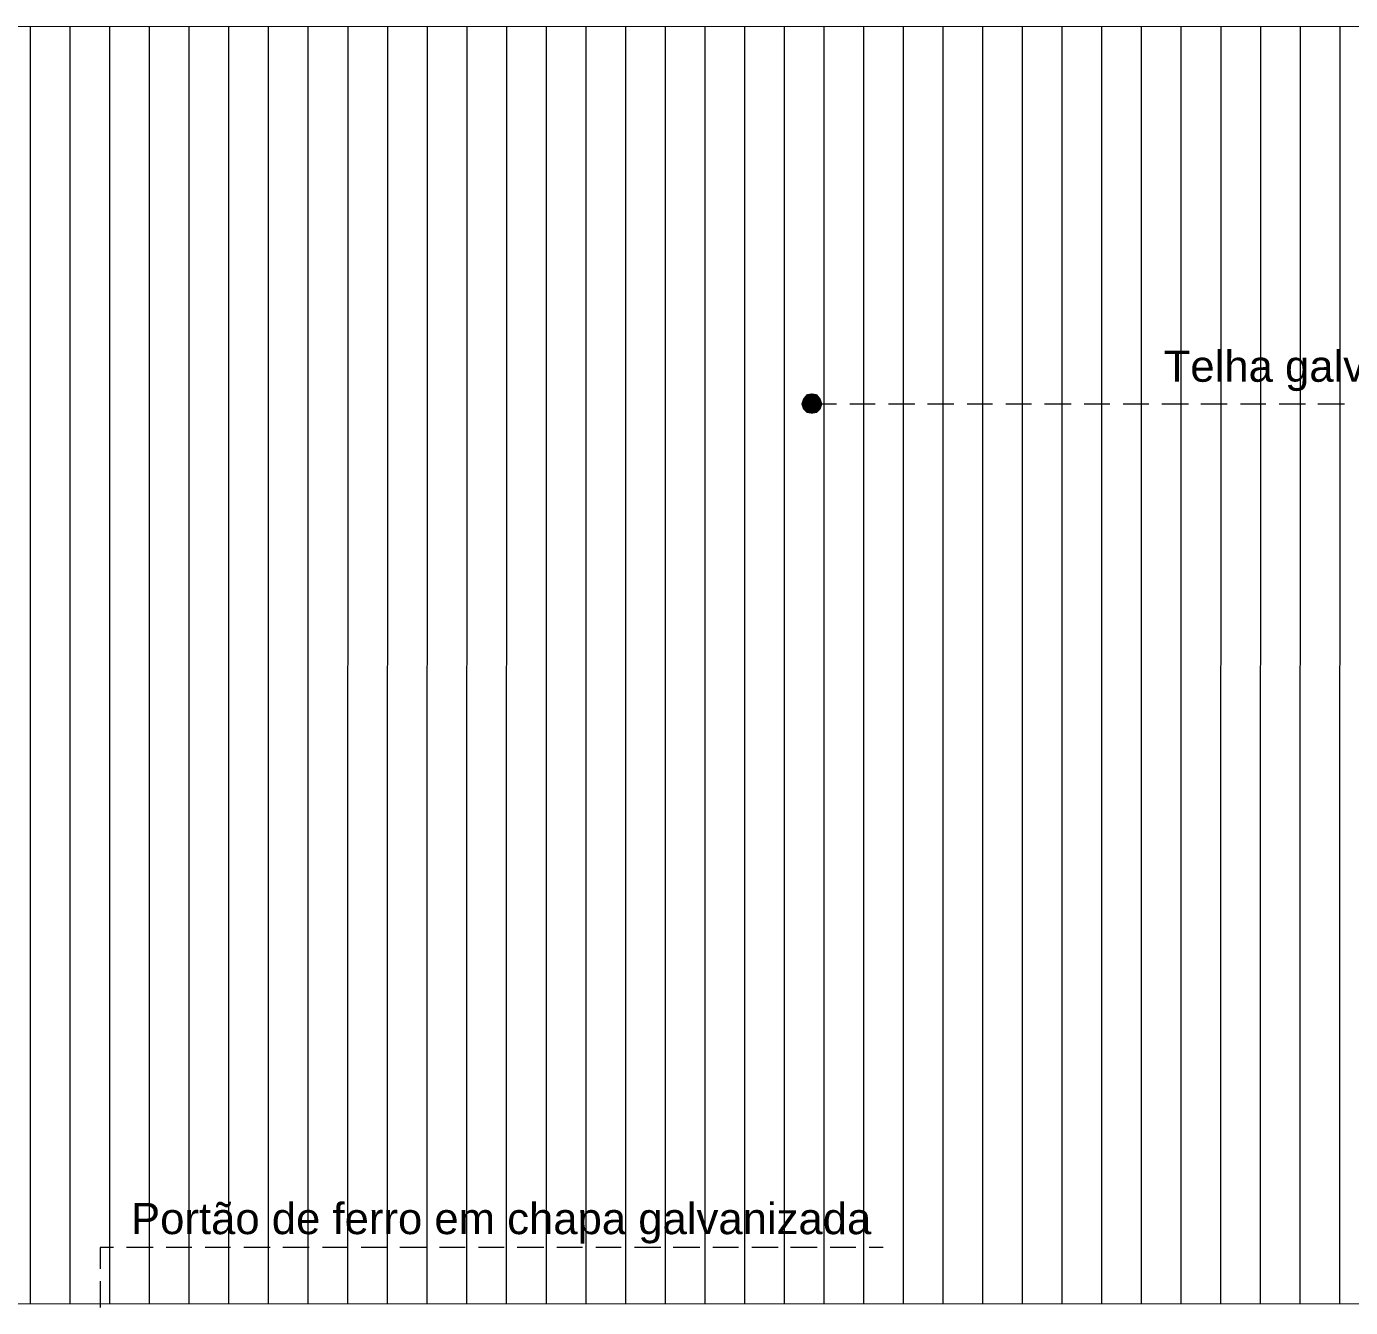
# Model space of a CAD drawing. Extents: x 3377 to 3790, y 1673 to 1846.
# Drawn here: x 3526.69 to 3533.05, y 1765.28 to 1771.43 of the extents above; entities that cross this region are included whole.
import ezdxf

# ---------------------------------------------------------------- set-up
doc = ezdxf.new("R2010")
doc.units = 0
doc.header["$LTSCALE"] = 2
for name, color, linetype, true_color in [('PDF7_0', 7, 'Continuous', 0xc6c6c6), ('PDF7_04-DETALHE', 7, 'Continuous', 0xc6c6c6), ('PDF7_19-COBERTA', 7, 'Continuous', 0xb8b8b8)]:
    doc.layers.add(name, color=color, linetype=linetype, true_color=true_color)
doc.layers.add('PDF7_15-CONT. FACHADA', color=7, linetype='Continuous')
doc.layers.add('PDF7_Text', color=7, linetype='Continuous')
doc.styles.add('PDF Arial', font='arial.ttf')

msp = doc.modelspace()

# ---------------------------------------------------------------- linework, layer by layer
at = {"layer": 'PDF7_0', "color": 7, "transparency": 33554559}
for points in [[(3530.4621, 1769.6153), (3530.4198, 1769.6407), (3530.4114, 1769.6153)], [(3530.4114, 1769.6153), (3530.4198, 1769.5899), (3530.4621, 1769.6153)], [(3530.4368, 1769.6619), (3530.4621, 1769.6153), (3530.4198, 1769.6407)], [(3530.4198, 1769.5899), (3530.4621, 1769.6153), (3530.4367, 1769.573)], [(3530.4621, 1769.6153), (3530.4367, 1769.573), (3530.4621, 1769.5688)], [(3530.4621, 1769.6661), (3530.4368, 1769.6619), (3530.4621, 1769.6153)], [(3530.4621, 1769.6153), (3530.4875, 1769.6619), (3530.4621, 1769.6661)], [(3530.5045, 1769.6407), (3530.4621, 1769.6153), (3530.4875, 1769.6619)], [(3530.5129, 1769.6153), (3530.5045, 1769.6407), (3530.4621, 1769.6153)], [(3530.4621, 1769.5688), (3530.4875, 1769.573), (3530.4621, 1769.6153)], [(3530.4875, 1769.573), (3530.4621, 1769.6153), (3530.5045, 1769.5899)], [(3530.4621, 1769.6153), (3530.5045, 1769.5899), (3530.5129, 1769.6153)]]:
    msp.add_solid(points, dxfattribs=at)
at = {"layer": 'PDF7_04-DETALHE', "color": 7, "lineweight": 0}
for points in [[(3530.5806, 1769.6153), (3530.4621, 1769.6153)], [(3530.7668, 1769.6153), (3530.6441, 1769.6153)], [(3530.9572, 1769.6153), (3530.8303, 1769.6153)], [(3531.1434, 1769.6153), (3531.0165, 1769.6153)], [(3531.3296, 1769.6153), (3531.2069, 1769.6153)], [(3531.5158, 1769.6153), (3531.3931, 1769.6153)], [(3531.7062, 1769.6152), (3531.5793, 1769.6153)], [(3531.8924, 1769.6152), (3531.7697, 1769.6152)], [(3532.0786, 1769.6152), (3531.9559, 1769.6152)], [(3532.269, 1769.6152), (3532.142, 1769.6152)], [(3532.4552, 1769.6152), (3532.3282, 1769.6152)], [(3532.6414, 1769.6152), (3532.5186, 1769.6152)], [(3532.8318, 1769.6152), (3532.7048, 1769.6152)], [(3533.018, 1769.6152), (3532.891, 1769.6152)], [(3527.1105, 1765.566), (3527.0471, 1765.566), (3527.047, 1765.4645)], [(3527.3009, 1765.566), (3527.174, 1765.566)], [(3527.4871, 1765.566), (3527.3644, 1765.566)], [(3527.6733, 1765.566), (3527.5506, 1765.566)], [(3527.8637, 1765.566), (3527.7368, 1765.566)], [(3528.0499, 1765.566), (3527.923, 1765.566)], [(3528.2361, 1765.5659), (3528.1134, 1765.566)], [(3528.4265, 1765.5659), (3528.2996, 1765.5659)], [(3528.6127, 1765.5659), (3528.4858, 1765.5659)], [(3528.7989, 1765.5659), (3528.6762, 1765.5659)], [(3528.9851, 1765.5659), (3528.8624, 1765.5659)], [(3529.1755, 1765.5659), (3529.0486, 1765.5659)], [(3529.3617, 1765.5659), (3529.239, 1765.5659)], [(3529.5479, 1765.5659), (3529.4252, 1765.5659)], [(3529.7383, 1765.5658), (3529.6113, 1765.5659)], [(3529.9245, 1765.5658), (3529.7975, 1765.5658)], [(3530.1107, 1765.5658), (3529.9879, 1765.5658)], [(3530.3011, 1765.5658), (3530.1741, 1765.5658)], [(3530.4873, 1765.5658), (3530.3603, 1765.5658)], [(3530.6734, 1765.5658), (3530.5507, 1765.5658)], [(3530.8046, 1765.5658), (3530.7369, 1765.5658)], [(3527.047, 1765.4052), (3527.047, 1765.2783)]]:
    msp.add_lwpolyline(points, dxfattribs=at)
at = {"layer": 'PDF7_04-DETALHE', "lineweight": 0}
msp.add_lwpolyline([(3540.9263, 1765.2943), (3513.9844, 1765.2961)], dxfattribs=at)
at = {"layer": 'PDF7_15-CONT. FACHADA', "lineweight": 0}
msp.add_lwpolyline([(3541.3287, 1771.4257), (3513.5828, 1771.4275)], dxfattribs=at)
at = {"layer": 'PDF7_19-COBERTA', "lineweight": 0}
for points in [[(3526.7127, 1765.2952), (3526.7132, 1771.4267)], [(3526.9032, 1765.2952), (3526.9036, 1771.4266)], [(3527.0936, 1765.2952), (3527.094, 1771.4266)], [(3527.284, 1765.2952), (3527.2844, 1771.4266)], [(3527.4744, 1765.2952), (3527.4748, 1771.4266)], [(3527.6648, 1765.2952), (3527.6652, 1771.4266)], [(3527.8553, 1765.2952), (3527.8557, 1771.4266)], [(3528.0457, 1765.2951), (3528.0461, 1771.4266)], [(3528.2361, 1765.2951), (3528.2365, 1771.4266)], [(3528.4265, 1765.2951), (3528.4269, 1771.4265)], [(3528.6169, 1765.2951), (3528.6173, 1771.4265)], [(3528.8073, 1765.2951), (3528.8077, 1771.4265)], [(3528.9978, 1765.2951), (3528.9982, 1771.4265)], [(3529.1882, 1765.2951), (3529.1886, 1771.4265)], [(3529.3786, 1765.2951), (3529.379, 1771.4265)], [(3529.569, 1765.295), (3529.5694, 1771.4265)], [(3529.7594, 1765.295), (3529.7598, 1771.4265)], [(3529.9498, 1765.295), (3529.9502, 1771.4264)], [(3530.1403, 1765.295), (3530.1407, 1771.4264)], [(3530.3307, 1765.295), (3530.3311, 1771.4264)], [(3530.5211, 1765.295), (3530.5215, 1771.4264)], [(3530.7115, 1765.295), (3530.7119, 1771.4264)], [(3530.9019, 1765.2949), (3530.9023, 1771.4264)], [(3531.0923, 1765.2949), (3531.0928, 1771.4264)], [(3531.2828, 1765.2949), (3531.2832, 1771.4264)], [(3531.4732, 1765.2949), (3531.4736, 1771.4263)], [(3531.6636, 1765.2949), (3531.664, 1771.4263)], [(3531.854, 1765.2949), (3531.8544, 1771.4263)], [(3532.0444, 1765.2949), (3532.0448, 1771.4263)], [(3532.2348, 1765.2949), (3532.2353, 1771.4263)], [(3532.4253, 1765.2948), (3532.4257, 1771.4263)], [(3532.6157, 1765.2948), (3532.6161, 1771.4263)], [(3532.8061, 1765.2948), (3532.8065, 1771.4263)], [(3532.9965, 1765.2948), (3532.9969, 1771.4262)]]:
    msp.add_lwpolyline(points, dxfattribs=at)

# ---------------------------------------------------------------- texts
at = {"layer": 'PDF7_Text', "char_height": 0.149998, "attachment_point": 7, "rotation": 359.99616, "style": 'PDF Arial'}
for s, insert in [('Telha galvalume ondulada', (3532.1505, 1769.6769)), ('Portão de ferro em chapa galvanizada', (3527.1952, 1765.5854))]:
    msp.add_mtext(s, dxfattribs=dict(at, insert=insert))

doc.saveas('drawing.dxf')
